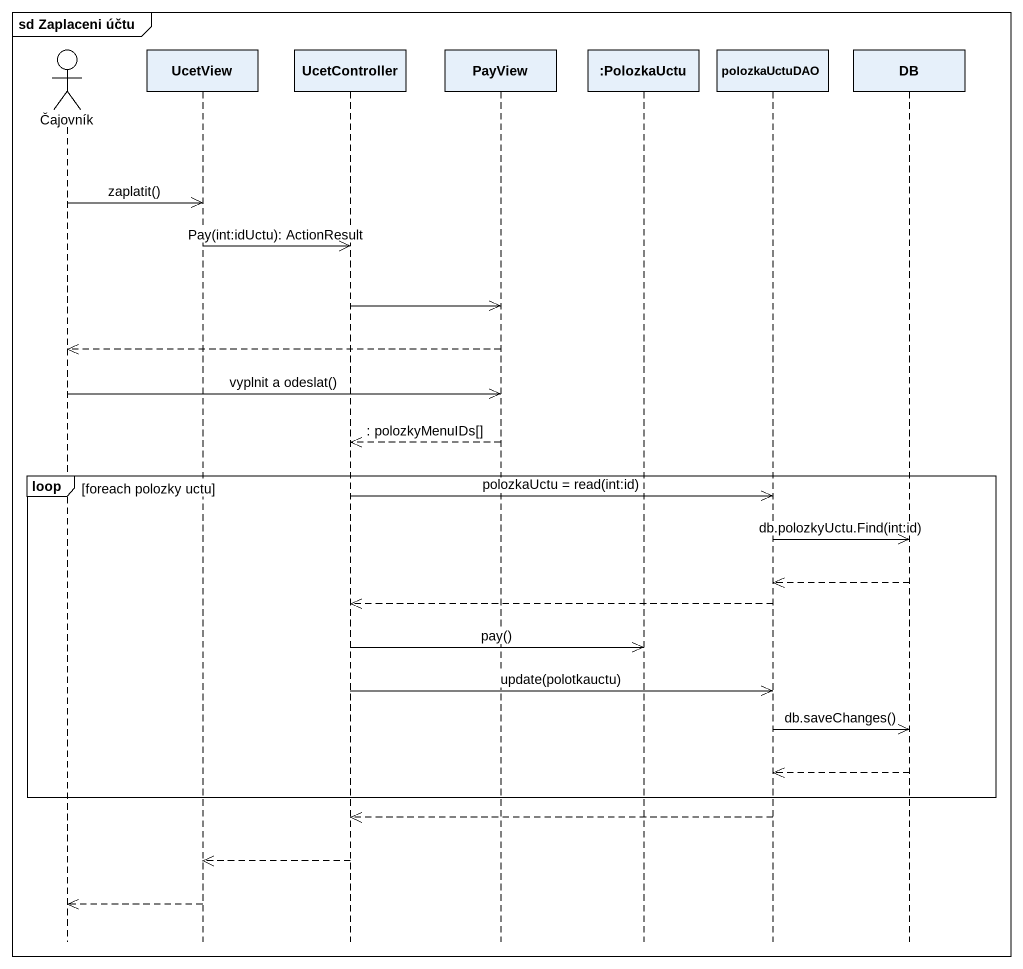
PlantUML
@startuml
mainframe sd Zaplaceni účtu
hide footbox
actor Čajovník
participant UcetView
participant UcetController
participant PayView
participant ":PolozkaUctu" as PolozkaUctu
participant polozkaUctuDAO
participant DB

Čajovník ->> UcetView : zaplatit()
UcetView ->> UcetController : Pay(int:idUctu): ActionResult
UcetController ->> PayView
PayView -->> Čajovník
Čajovník ->> PayView : vyplnit a odeslat()
PayView -->> UcetController : : polozkyMenuIDs[]
loop foreach polozky uctu
  UcetController ->> polozkaUctuDAO : polozkaUctu = read(int:id)
  polozkaUctuDAO ->> DB : db.polozkyUctu.Find(int:id)
  DB -->> polozkaUctuDAO
  polozkaUctuDAO -->> UcetController
  UcetController ->> PolozkaUctu : pay()
  UcetController ->> polozkaUctuDAO : update(polotkauctu)
  polozkaUctuDAO ->> DB : db.saveChanges()
  DB -->> polozkaUctuDAO
end
polozkaUctuDAO -->> UcetController
UcetController -->> UcetView
UcetView -->> Čajovník
@enduml
